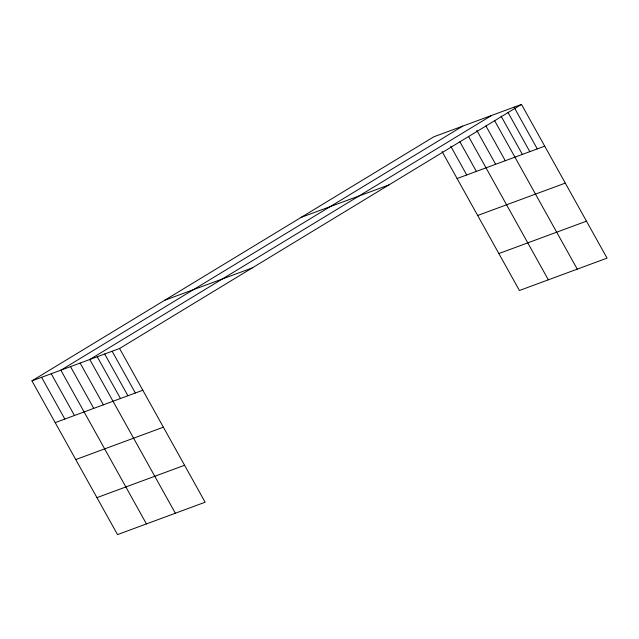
<?xml version="1.0" encoding="UTF-8"?>
<svg xmlns="http://www.w3.org/2000/svg" width="639" height="639" viewBox="0 0 639 639"><rect width="100%" height="100%" fill="white"/><g stroke="black" fill="none" stroke-linecap="round" stroke-linejoin="round"><path stroke-width="0.96" d="M31.95 380.868L119.581 348.495L205.143 502.222L117.512 534.595L31.95 380.868L433.857 136.778L521.488 104.405L607.05 258.132L519.419 290.505L442.092 151.563M462.78 126.099L60.865 370.189L146.427 523.908M491.695 115.411L89.787 359.501L175.35 513.229M119.581 348.495L521.488 104.405M301.233 217.332L388.855 184.959M457.093 178.529L544.724 146.155M164.582 300.322L252.205 267.949M477.66 215.479L565.291 183.105M498.851 253.555L586.482 221.174M55.186 422.619L142.816 390.245M75.753 459.569L163.384 427.195M96.944 497.645L184.575 465.264M514.044 107.16L537.279 148.903M508.045 112.52L529.827 151.659M501.08 116.138L522.382 154.406M494.602 120.627L577.257 269.139M485.928 125.931L505.289 160.724M476.774 130.364L495.648 164.279M468.587 136.53L548.342 279.818M459.912 141.834L476.374 171.404M450.759 146.267L466.734 174.966M112.129 351.25L135.364 392.993M104.684 353.998L127.92 395.749M97.232 356.754L120.467 398.496M80.147 363.064L103.382 404.814M70.506 366.626L93.741 408.369M51.232 373.751L74.467 415.494M41.591 377.306L64.827 419.056"/></g></svg>
